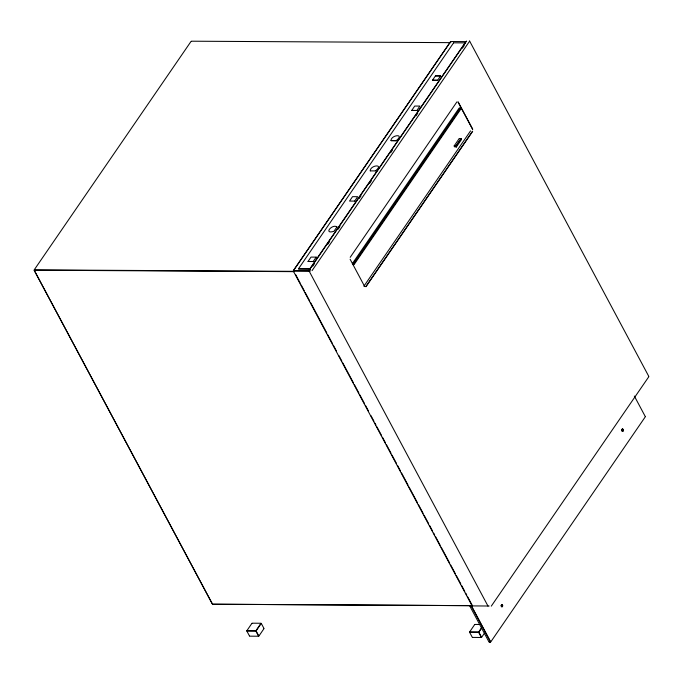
<?xml version="1.0" encoding="UTF-8"?>
<svg xmlns="http://www.w3.org/2000/svg" width="683" height="683" viewBox="0 0 683 683"><rect width="100%" height="100%" fill="white"/><g stroke="black" fill="none" stroke-linecap="round" stroke-linejoin="round"><path stroke-width="1.02" d="M308.042 261.478L311.03 257.081L316.203 257.141M336.941 226.935L333.953 231.315C323.068 234.568 332.288 223.529 336.932 226.927M370.254 170.861C370.186 165.021 384.76 163.57 375.368 170.904M391 140.655C390.907 134.875 405.429 133.296 396.174 140.698L391.017 140.621L396.14 140.715M416.878 110.509L411.747 110.433L414.726 106.053L419.883 106.078L416.912 110.458M432.476 80.244L435.464 75.847L440.646 75.898L435.464 75.881M469.631 41.142L312.071 270.605M34.21 269.862L191.052 41.398M293.451 270.511L450.549 41.714M293.366 270.673L450.456 41.876M453.572 42.892L298.471 268.812L309.706 268.88M313.156 261.521L316.203 257.115M354.699 201.075L357.679 196.704L352.539 196.653L349.542 201.067L354.656 201.109M437.658 80.252L432.484 80.252L437.615 80.287L440.62 75.89M309.843 268.812L465.012 43.02M308.964 270.511L466.498 41.048M312.763 266.131L314.581 263.493M327.849 244.164L329.658 241.526M338.111 229.223L339.921 226.585M359.224 198.463L361.042 195.825M369.486 183.522L371.296 180.884M390.608 152.761L392.418 150.132M415.947 115.854L417.757 113.216M462.408 48.186L464.218 45.548M350.2 257.329L456.927 101.861M352.385 263.578L459.061 108.179M446.716 127.456L448.526 124.827M353.64 263.442L460.231 108.187M353.862 263.578L460.462 108.332M354.17 264.441L460.846 109.049M454.144 145.957L459.172 138.606M455.962 145.889L460.957 138.623M456.082 145.966L461.076 138.692M456.466 146.836L461.503 139.486M363.885 286.237L470.553 130.888M365.832 286.604L472.499 131.247M365.977 286.706L472.662 131.332M246.862 630.725L251.907 623.348M255.971 630.648L260.957 623.391M256.168 630.776L261.154 623.519M258.874 636.086L263.928 628.71M469.622 631.963L474.668 624.586M491.29 606.137L648.765 376.785M478.74 631.895L482.061 627.054M478.937 632.014L481.703 627.984M481.643 637.333L484.478 633.175M490.778 641.892L645.256 416.878M416.852 110.492L411.755 110.415M450.917 41.518L466.643 41.62M191.419 41.202L450.865 42.645M453.708 42.824L464.944 42.892M459.377 108.008L460.308 108.034M459.924 108.742L460.692 108.751M459.915 109.015L460.684 109.015M459.335 138.521L460.999 138.538M454.229 145.974L455.8 145.983M454.221 146.111L455.792 146.119M454.647 146.905L456.304 146.922M370.28 170.878L375.402 170.921M308.067 261.495L313.181 261.538M352.548 263.604L353.316 263.612M352.539 263.877L353.299 263.877M352.923 264.594L353.845 264.611M298.531 268.94L309.698 269M293.553 270.707L310.133 270.801M293.545 271.014L310.116 271.1M34.398 269.896L293.844 271.339M34.389 270.203L293.827 271.646M212.729 604.216L472.175 605.659M212.917 604.233L472.363 605.676M472.363 605.906L489.122 606.017M252.181 623.195L261.017 623.263M474.95 624.441L479.918 624.484M246.998 630.75L255.698 630.793M469.767 631.988L478.467 632.04M246.99 630.981L255.69 631.024M469.759 632.219L478.45 632.27M249.765 636.172L258.601 636.232M472.525 637.418L481.37 637.478M489.233 642.046L490.292 642.046M489.395 642.054L490.454 642.063M469.562 40.971L648.782 376.367M465.08 42.978L465.43 43.635M634.336 396.046L645.264 416.519M458.191 101.989L472.747 129.241M458.037 102.083L472.576 129.309M460.615 108.23L460.854 108.682M461.153 138.64L461.512 139.298M456.073 146.153L456.398 146.751M455.954 146.213L456.27 146.811M350.123 259.258L364.713 286.587M309.937 269.025L310.261 269.64M309.834 269.085L310.159 269.691M308.955 270.75L488.012 606.103M295.688 274.694L300.204 283.146M301.203 285.024L304.217 290.668M305.224 292.546L309.732 300.998M310.739 302.876L326.798 332.945M327.797 334.824L332.314 343.284M333.313 345.163L336.326 350.797M338.836 355.501L341.85 361.136M342.849 363.014L353.384 382.745M354.392 384.623L358.908 393.084M359.907 394.962L364.423 403.422M365.431 405.301L368.436 410.935M370.946 415.631L373.96 421.274M374.958 423.153L375.966 425.031M376.965 426.909L381.481 435.37M382.489 437.248L385.494 442.883M386.501 444.761L391.017 453.222M392.016 455.1L396.533 463.552M397.54 465.439L400.545 471.074M401.553 472.952L408.075 485.169M409.074 487.047L417.603 503.021M418.611 504.899L423.127 513.36M424.126 515.238L428.642 523.69M429.65 525.568L432.655 531.212M433.662 533.09L434.661 534.968M435.669 536.847L440.185 545.307M441.184 547.185L449.713 563.159M450.72 565.037L455.237 573.489M456.235 575.376L460.752 583.828M461.759 585.707L464.764 591.35M465.772 593.228L466.771 595.106M467.778 596.985L472.295 605.437M293.349 271.083L472.004 605.684M471.372 605.667L490.633 641.73M471.142 605.787L490.394 641.858M469.605 605.65L488.926 641.849M478.92 632.33L481.515 637.188M478.715 632.432L481.319 637.299M469.614 632.279L472.26 637.248M261.282 623.425L263.937 628.403M256.159 631.083L258.755 635.95M255.954 631.194L258.55 636.061M246.845 631.032L249.5 636.01M34.193 270.28L212.302 603.849M34.27 270.425L212.379 603.994M622.947 430.879A1.033 0.623 -89.7 0 0 622.734 429.12A1.007 0.615 -89.7 0 0 621.863 430.307A1.007 0.615 -89.7 0 0 622.862 430.862A1.007 0.615 -89.7 0 0 622.657 429.146A1.033 0.623 -89.7 0 0 621.914 430.316A1.033 0.623 -89.7 0 0 622.947 430.879M622.776 430.811A0.939 0.572 -89.7 0 0 622.589 429.214A0.939 0.572 -89.7 0 0 621.846 430.29A0.939 0.572 -89.7 0 0 622.776 430.811M623.033 430.811A0.939 0.572 -89.7 0 0 622.845 429.214A0.939 0.572 -89.7 0 0 622.102 430.29A0.939 0.572 -89.7 0 0 623.033 430.811M502.381 606.478A1.033 0.623 -89.7 0 0 502.167 604.72A1.033 0.623 -89.7 0 0 501.348 605.915A1.033 0.623 -89.7 0 0 502.381 606.478M502.295 606.461A1.007 0.615 -89.7 0 0 502.09 604.745A1.007 0.615 -89.7 0 0 501.296 605.906A1.007 0.615 -89.7 0 0 502.295 606.461M502.21 606.402A0.939 0.572 -89.7 0 0 502.022 604.814A0.939 0.572 -89.7 0 0 501.279 605.889A0.939 0.572 -89.7 0 0 502.21 606.402M502.466 606.41A0.939 0.572 -89.7 0 0 502.278 604.814A0.939 0.572 -89.7 0 0 501.535 605.889A0.939 0.572 -89.7 0 0 502.466 606.41"/></g></svg>
